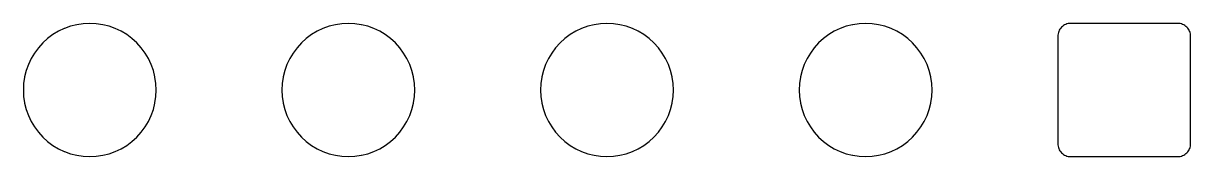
# Model space of a CAD drawing. Header units: metres. Extents: x 102.6 to 173.6, y -131.3 to -53.7.
# Drawn here: x 142.45 to 165.37, y -131.3 to -128.7 of the extents above; entities that cross this region are included whole.
import ezdxf

# ---------------------------------------------------------------- set-up
doc = ezdxf.new("R2010")
doc.units = ezdxf.units.M

msp = doc.modelspace()

# ---------------------------------------------------------------- linework, layer by layer
for points in [[(142.445, -130), (142.445, -130), (142.445, -130), (142.445, -130), (142.445, -130), (142.451, -130.128), (142.451, -130.128), (142.451, -130.128), (142.451, -130.128), (142.451, -130.128), (142.47, -130.254), (142.47, -130.254), (142.47, -130.255), (142.47, -130.255), (142.47, -130.255), (142.501, -130.379), (142.501, -130.379), (142.501, -130.379), (142.501, -130.379), (142.501, -130.379), (142.544, -130.499), (142.544, -130.499), (142.544, -130.499), (142.544, -130.5), (142.544, -130.5), (142.599, -130.615), (142.599, -130.615), (142.599, -130.615), (142.599, -130.615), (142.599, -130.615), (142.665, -130.725), (142.665, -130.725), (142.665, -130.725), (142.665, -130.725), (142.665, -130.725), (142.741, -130.828), (142.741, -130.828), (142.741, -130.828), (142.741, -130.828), (142.741, -130.828), (142.827, -130.923), (142.827, -130.923), (142.827, -130.923), (142.827, -130.923), (142.827, -130.923), (142.922, -131.009), (142.922, -131.009), (142.922, -131.009), (142.922, -131.009), (142.922, -131.009), (143.025, -131.085), (143.025, -131.085), (143.025, -131.085), (143.025, -131.085), (143.025, -131.085), (143.135, -131.151), (143.135, -131.151), (143.135, -131.151), (143.135, -131.151), (143.135, -131.151), (143.25, -131.206), (143.25, -131.206), (143.251, -131.206), (143.251, -131.206), (143.251, -131.206), (143.371, -131.249), (143.371, -131.249), (143.371, -131.249), (143.371, -131.249), (143.371, -131.249), (143.495, -131.28), (143.495, -131.28), (143.495, -131.28), (143.496, -131.28), (143.496, -131.28), (143.622, -131.299), (143.622, -131.299), (143.622, -131.299), (143.622, -131.299), (143.622, -131.299), (143.75, -131.305), (143.75, -131.305), (143.75, -131.305), (143.75, -131.305), (143.75, -131.305), (143.878, -131.299), (143.878, -131.299), (143.878, -131.299), (143.878, -131.299), (143.878, -131.299), (144.004, -131.28), (144.004, -131.28), (144.005, -131.28), (144.005, -131.28), (144.005, -131.28), (144.129, -131.249), (144.129, -131.249), (144.129, -131.249), (144.129, -131.249), (144.129, -131.249), (144.249, -131.206), (144.249, -131.206), (144.249, -131.206), (144.25, -131.206), (144.25, -131.206), (144.365, -131.151), (144.365, -131.151), (144.365, -131.151), (144.365, -131.151), (144.365, -131.151), (144.475, -131.085), (144.475, -131.085), (144.475, -131.085), (144.475, -131.085), (144.475, -131.085), (144.578, -131.009), (144.578, -131.009), (144.578, -131.009), (144.578, -131.009), (144.578, -131.009), (144.673, -130.923), (144.673, -130.923), (144.673, -130.923), (144.673, -130.923), (144.673, -130.923), (144.759, -130.828), (144.759, -130.828), (144.759, -130.828), (144.759, -130.828), (144.759, -130.828), (144.835, -130.725), (144.835, -130.725), (144.835, -130.725), (144.835, -130.725), (144.835, -130.725), (144.901, -130.615), (144.901, -130.615), (144.901, -130.615), (144.901, -130.615), (144.901, -130.615), (144.956, -130.5), (144.956, -130.5), (144.956, -130.499), (144.956, -130.499), (144.956, -130.499), (144.999, -130.379), (144.999, -130.379), (144.999, -130.379), (144.999, -130.379), (144.999, -130.379), (145.03, -130.255), (145.03, -130.255), (145.03, -130.255), (145.03, -130.254), (145.03, -130.254), (145.049, -130.128), (145.049, -130.128), (145.049, -130.128), (145.049, -130.128), (145.049, -130.128), (145.055, -130), (145.055, -130), (145.055, -130), (145.055, -130), (145.055, -130), (145.049, -129.872), (145.049, -129.872), (145.049, -129.872), (145.049, -129.872), (145.049, -129.872), (145.03, -129.746), (145.03, -129.746), (145.03, -129.745), (145.03, -129.745), (145.03, -129.745), (144.999, -129.621), (144.999, -129.621), (144.999, -129.621), (144.999, -129.621), (144.999, -129.621), (144.956, -129.501), (144.956, -129.501), (144.956, -129.501), (144.956, -129.5), (144.956, -129.5), (144.901, -129.385), (144.901, -129.385), (144.901, -129.385), (144.901, -129.385), (144.901, -129.385), (144.835, -129.275), (144.835, -129.275), (144.835, -129.275), (144.835, -129.275), (144.835, -129.275), (144.759, -129.172), (144.759, -129.172), (144.759, -129.172), (144.759, -129.172), (144.759, -129.172), (144.673, -129.077), (144.673, -129.077), (144.673, -129.077), (144.673, -129.077), (144.673, -129.077), (144.578, -128.991), (144.578, -128.991), (144.578, -128.991), (144.578, -128.991), (144.578, -128.991), (144.475, -128.915), (144.475, -128.915), (144.475, -128.915), (144.475, -128.915), (144.475, -128.915), (144.365, -128.849), (144.365, -128.849), (144.365, -128.849), (144.365, -128.849), (144.365, -128.849), (144.25, -128.794), (144.25, -128.794), (144.249, -128.794), (144.249, -128.794), (144.249, -128.794), (144.129, -128.751), (144.129, -128.751), (144.129, -128.751), (144.129, -128.751), (144.129, -128.751), (144.005, -128.72), (144.005, -128.72), (144.005, -128.72), (144.004, -128.72), (144.004, -128.72), (143.878, -128.701), (143.878, -128.701), (143.878, -128.701), (143.878, -128.701), (143.878, -128.701), (143.75, -128.695), (143.75, -128.695), (143.75, -128.695), (143.75, -128.695), (143.75, -128.695), (143.622, -128.701), (143.622, -128.701), (143.622, -128.701), (143.622, -128.701), (143.622, -128.701), (143.496, -128.72), (143.496, -128.72), (143.495, -128.72), (143.495, -128.72), (143.495, -128.72), (143.371, -128.751), (143.371, -128.751), (143.371, -128.751), (143.371, -128.751), (143.371, -128.751), (143.251, -128.794), (143.251, -128.794), (143.251, -128.794), (143.25, -128.794), (143.25, -128.794), (143.135, -128.849), (143.135, -128.849), (143.135, -128.849), (143.135, -128.849), (143.135, -128.849), (143.025, -128.915), (143.025, -128.915), (143.025, -128.915), (143.025, -128.915), (143.025, -128.915), (142.922, -128.991), (142.922, -128.991), (142.922, -128.991), (142.922, -128.991), (142.922, -128.991), (142.827, -129.077), (142.827, -129.077), (142.827, -129.077), (142.827, -129.077), (142.827, -129.077), (142.741, -129.172), (142.741, -129.172), (142.741, -129.172), (142.741, -129.172), (142.741, -129.172), (142.665, -129.275), (142.665, -129.275), (142.665, -129.275), (142.665, -129.275), (142.665, -129.275), (142.599, -129.385), (142.599, -129.385), (142.599, -129.385), (142.599, -129.385), (142.599, -129.385), (142.544, -129.5), (142.544, -129.5), (142.544, -129.501), (142.544, -129.501), (142.544, -129.501), (142.501, -129.621), (142.501, -129.621), (142.501, -129.621), (142.501, -129.621), (142.501, -129.621), (142.47, -129.745), (142.47, -129.745), (142.47, -129.745), (142.47, -129.746), (142.47, -129.746), (142.451, -129.872), (142.451, -129.872), (142.451, -129.872), (142.451, -129.872), (142.451, -129.872), (142.445, -130)], [(150.079, -130.379), (150.079, -130.379), (150.079, -130.379), (150.079, -130.379), (150.079, -130.379), (150.11, -130.255), (150.11, -130.255), (150.11, -130.255), (150.11, -130.254), (150.11, -130.254), (150.129, -130.128), (150.129, -130.128), (150.129, -130.128), (150.129, -130.128), (150.129, -130.128), (150.135, -130), (150.135, -130), (150.135, -130), (150.135, -130), (150.135, -130), (150.129, -129.872), (150.129, -129.872), (150.129, -129.872), (150.129, -129.872), (150.129, -129.872), (150.11, -129.746), (150.11, -129.746), (150.11, -129.745), (150.11, -129.745), (150.11, -129.745), (150.079, -129.621), (150.079, -129.621), (150.079, -129.621), (150.079, -129.621), (150.079, -129.621), (150.036, -129.501), (150.036, -129.501), (150.036, -129.501), (150.036, -129.5), (150.036, -129.5), (149.981, -129.385), (149.981, -129.385), (149.981, -129.385), (149.981, -129.385), (149.981, -129.385), (149.915, -129.275), (149.915, -129.275), (149.915, -129.275), (149.915, -129.275), (149.915, -129.275), (149.839, -129.172), (149.839, -129.172), (149.839, -129.172), (149.839, -129.172), (149.839, -129.172), (149.753, -129.077), (149.753, -129.077), (149.753, -129.077), (149.753, -129.077), (149.753, -129.077), (149.658, -128.991), (149.658, -128.991), (149.658, -128.991), (149.658, -128.991), (149.658, -128.991), (149.555, -128.915), (149.555, -128.915), (149.555, -128.915), (149.555, -128.915), (149.555, -128.915), (149.445, -128.849), (149.445, -128.849), (149.445, -128.849), (149.445, -128.849), (149.445, -128.849), (149.33, -128.794), (149.33, -128.794), (149.329, -128.794), (149.329, -128.794), (149.329, -128.794), (149.209, -128.751), (149.209, -128.751), (149.209, -128.751), (149.209, -128.751), (149.209, -128.751), (149.085, -128.72), (149.085, -128.72), (149.085, -128.72), (149.084, -128.72), (149.084, -128.72), (148.958, -128.701), (148.958, -128.701), (148.958, -128.701), (148.958, -128.701), (148.958, -128.701), (148.83, -128.695), (148.83, -128.695), (148.83, -128.695), (148.83, -128.695), (148.83, -128.695), (148.702, -128.701), (148.702, -128.701), (148.702, -128.701), (148.702, -128.701), (148.702, -128.701), (148.576, -128.72), (148.576, -128.72), (148.575, -128.72), (148.575, -128.72), (148.575, -128.72), (148.451, -128.751), (148.451, -128.751), (148.451, -128.751), (148.451, -128.751), (148.451, -128.751), (148.331, -128.794), (148.331, -128.794), (148.331, -128.794), (148.33, -128.794), (148.33, -128.794), (148.215, -128.849), (148.215, -128.849), (148.215, -128.849), (148.215, -128.849), (148.215, -128.849), (148.105, -128.915), (148.105, -128.915), (148.105, -128.915), (148.105, -128.915), (148.105, -128.915), (148.002, -128.991), (148.002, -128.991), (148.002, -128.991), (148.002, -128.991), (148.002, -128.991), (147.907, -129.077), (147.907, -129.077), (147.907, -129.077), (147.907, -129.077), (147.907, -129.077), (147.821, -129.172), (147.821, -129.172), (147.821, -129.172), (147.821, -129.172), (147.821, -129.172), (147.745, -129.275), (147.745, -129.275), (147.745, -129.275), (147.745, -129.275), (147.745, -129.275), (147.679, -129.385), (147.679, -129.385), (147.679, -129.385), (147.679, -129.385), (147.679, -129.385), (147.624, -129.5), (147.624, -129.5), (147.624, -129.501), (147.624, -129.501), (147.624, -129.501), (147.581, -129.621), (147.581, -129.621), (147.581, -129.621), (147.581, -129.621), (147.581, -129.621), (147.55, -129.745), (147.55, -129.745), (147.55, -129.745), (147.55, -129.746), (147.55, -129.746), (147.531, -129.872), (147.531, -129.872), (147.531, -129.872), (147.531, -129.872), (147.531, -129.872), (147.525, -130), (147.525, -130), (147.525, -130), (147.525, -130), (147.525, -130), (147.531, -130.128), (147.531, -130.128), (147.531, -130.128), (147.531, -130.128), (147.531, -130.128), (147.55, -130.254), (147.55, -130.254), (147.55, -130.255), (147.55, -130.255), (147.55, -130.255), (147.581, -130.379), (147.581, -130.379), (147.581, -130.379), (147.581, -130.379), (147.581, -130.379), (147.624, -130.499), (147.624, -130.499), (147.624, -130.499), (147.624, -130.5), (147.624, -130.5), (147.679, -130.615), (147.679, -130.615), (147.679, -130.615), (147.679, -130.615), (147.679, -130.615), (147.745, -130.725), (147.745, -130.725), (147.745, -130.725), (147.745, -130.725), (147.745, -130.725), (147.821, -130.828), (147.821, -130.828), (147.821, -130.828), (147.821, -130.828), (147.821, -130.828), (147.907, -130.923), (147.907, -130.923), (147.907, -130.923), (147.907, -130.923), (147.907, -130.923), (148.002, -131.009), (148.002, -131.009), (148.002, -131.009), (148.002, -131.009), (148.002, -131.009), (148.105, -131.085), (148.105, -131.085), (148.105, -131.085), (148.105, -131.085), (148.105, -131.085), (148.215, -131.151), (148.215, -131.151), (148.215, -131.151), (148.215, -131.151), (148.215, -131.151), (148.33, -131.206), (148.33, -131.206), (148.331, -131.206), (148.331, -131.206), (148.331, -131.206), (148.451, -131.249), (148.451, -131.249), (148.451, -131.249), (148.451, -131.249), (148.451, -131.249), (148.575, -131.28), (148.575, -131.28), (148.575, -131.28), (148.576, -131.28), (148.576, -131.28), (148.702, -131.299), (148.702, -131.299), (148.702, -131.299), (148.702, -131.299), (148.702, -131.299), (148.83, -131.305), (148.83, -131.305), (148.83, -131.305), (148.83, -131.305), (148.83, -131.305), (148.958, -131.299), (148.958, -131.299), (148.958, -131.299), (148.958, -131.299), (148.958, -131.299), (149.084, -131.28), (149.084, -131.28), (149.085, -131.28), (149.085, -131.28), (149.085, -131.28), (149.209, -131.249), (149.209, -131.249), (149.209, -131.249), (149.209, -131.249), (149.209, -131.249), (149.329, -131.206), (149.329, -131.206), (149.329, -131.206), (149.33, -131.206), (149.33, -131.206), (149.445, -131.151), (149.445, -131.151), (149.445, -131.151), (149.445, -131.151), (149.445, -131.151), (149.555, -131.085), (149.555, -131.085), (149.555, -131.085), (149.555, -131.085), (149.555, -131.085), (149.658, -131.009), (149.658, -131.009), (149.658, -131.009), (149.658, -131.009), (149.658, -131.009), (149.753, -130.923), (149.753, -130.923), (149.753, -130.923), (149.753, -130.923), (149.753, -130.923), (149.839, -130.828), (149.839, -130.828), (149.839, -130.828), (149.839, -130.828), (149.839, -130.828), (149.915, -130.725), (149.915, -130.725), (149.915, -130.725), (149.915, -130.725), (149.915, -130.725), (149.981, -130.615), (149.981, -130.615), (149.981, -130.615), (149.981, -130.615), (149.981, -130.615), (150.036, -130.5), (150.036, -130.5), (150.036, -130.499), (150.036, -130.499), (150.036, -130.499), (150.079, -130.379)], [(155.159, -130.379), (155.159, -130.379), (155.159, -130.379), (155.159, -130.379), (155.159, -130.379), (155.19, -130.255), (155.19, -130.255), (155.19, -130.255), (155.19, -130.254), (155.19, -130.254), (155.209, -130.128), (155.209, -130.128), (155.209, -130.128), (155.209, -130.128), (155.209, -130.128), (155.215, -130), (155.215, -130), (155.215, -130), (155.215, -130), (155.215, -130), (155.209, -129.872), (155.209, -129.872), (155.209, -129.872), (155.209, -129.872), (155.209, -129.872), (155.19, -129.746), (155.19, -129.746), (155.19, -129.745), (155.19, -129.745), (155.19, -129.745), (155.159, -129.621), (155.159, -129.621), (155.159, -129.621), (155.159, -129.621), (155.159, -129.621), (155.116, -129.501), (155.116, -129.501), (155.116, -129.501), (155.116, -129.5), (155.116, -129.5), (155.061, -129.385), (155.061, -129.385), (155.061, -129.385), (155.061, -129.385), (155.061, -129.385), (154.995, -129.275), (154.995, -129.275), (154.995, -129.275), (154.995, -129.275), (154.995, -129.275), (154.919, -129.172), (154.919, -129.172), (154.919, -129.172), (154.919, -129.172), (154.919, -129.172), (154.833, -129.077), (154.833, -129.077), (154.833, -129.077), (154.833, -129.077), (154.833, -129.077), (154.738, -128.991), (154.738, -128.991), (154.738, -128.991), (154.738, -128.991), (154.738, -128.991), (154.635, -128.915), (154.635, -128.915), (154.635, -128.915), (154.635, -128.915), (154.635, -128.915), (154.525, -128.849), (154.525, -128.849), (154.525, -128.849), (154.525, -128.849), (154.525, -128.849), (154.41, -128.794), (154.41, -128.794), (154.409, -128.794), (154.409, -128.794), (154.409, -128.794), (154.289, -128.751), (154.289, -128.751), (154.289, -128.751), (154.289, -128.751), (154.289, -128.751), (154.165, -128.72), (154.165, -128.72), (154.165, -128.72), (154.164, -128.72), (154.164, -128.72), (154.038, -128.701), (154.038, -128.701), (154.038, -128.701), (154.038, -128.701), (154.038, -128.701), (153.91, -128.695), (153.91, -128.695), (153.91, -128.695), (153.91, -128.695), (153.91, -128.695), (153.782, -128.701), (153.782, -128.701), (153.782, -128.701), (153.782, -128.701), (153.782, -128.701), (153.656, -128.72), (153.656, -128.72), (153.655, -128.72), (153.655, -128.72), (153.655, -128.72), (153.531, -128.751), (153.531, -128.751), (153.531, -128.751), (153.531, -128.751), (153.531, -128.751), (153.411, -128.794), (153.411, -128.794), (153.411, -128.794), (153.41, -128.794), (153.41, -128.794), (153.295, -128.849), (153.295, -128.849), (153.295, -128.849), (153.295, -128.849), (153.295, -128.849), (153.185, -128.915), (153.185, -128.915), (153.185, -128.915), (153.185, -128.915), (153.185, -128.915), (153.082, -128.991), (153.082, -128.991), (153.082, -128.991), (153.082, -128.991), (153.082, -128.991), (152.987, -129.077), (152.987, -129.077), (152.987, -129.077), (152.987, -129.077), (152.987, -129.077), (152.901, -129.172), (152.901, -129.172), (152.901, -129.172), (152.901, -129.172), (152.901, -129.172), (152.825, -129.275), (152.825, -129.275), (152.825, -129.275), (152.825, -129.275), (152.825, -129.275), (152.759, -129.385), (152.759, -129.385), (152.759, -129.385), (152.759, -129.385), (152.759, -129.385), (152.704, -129.5), (152.704, -129.5), (152.704, -129.501), (152.704, -129.501), (152.704, -129.501), (152.661, -129.621), (152.661, -129.621), (152.661, -129.621), (152.661, -129.621), (152.661, -129.621), (152.63, -129.745), (152.63, -129.745), (152.63, -129.745), (152.63, -129.746), (152.63, -129.746), (152.611, -129.872), (152.611, -129.872), (152.611, -129.872), (152.611, -129.872), (152.611, -129.872), (152.605, -130), (152.605, -130), (152.605, -130), (152.605, -130), (152.605, -130), (152.611, -130.128), (152.611, -130.128), (152.611, -130.128), (152.611, -130.128), (152.611, -130.128), (152.63, -130.254), (152.63, -130.254), (152.63, -130.255), (152.63, -130.255), (152.63, -130.255), (152.661, -130.379), (152.661, -130.379), (152.661, -130.379), (152.661, -130.379), (152.661, -130.379), (152.704, -130.499), (152.704, -130.499), (152.704, -130.499), (152.704, -130.5), (152.704, -130.5), (152.759, -130.615), (152.759, -130.615), (152.759, -130.615), (152.759, -130.615), (152.759, -130.615), (152.825, -130.725), (152.825, -130.725), (152.825, -130.725), (152.825, -130.725), (152.825, -130.725), (152.901, -130.828), (152.901, -130.828), (152.901, -130.828), (152.901, -130.828), (152.901, -130.828), (152.987, -130.923), (152.987, -130.923), (152.987, -130.923), (152.987, -130.923), (152.987, -130.923), (153.082, -131.009), (153.082, -131.009), (153.082, -131.009), (153.082, -131.009), (153.082, -131.009), (153.185, -131.085), (153.185, -131.085), (153.185, -131.085), (153.185, -131.085), (153.185, -131.085), (153.295, -131.151), (153.295, -131.151), (153.295, -131.151), (153.295, -131.151), (153.295, -131.151), (153.41, -131.206), (153.41, -131.206), (153.411, -131.206), (153.411, -131.206), (153.411, -131.206), (153.531, -131.249), (153.531, -131.249), (153.531, -131.249), (153.531, -131.249), (153.531, -131.249), (153.655, -131.28), (153.655, -131.28), (153.655, -131.28), (153.656, -131.28), (153.656, -131.28), (153.782, -131.299), (153.782, -131.299), (153.782, -131.299), (153.782, -131.299), (153.782, -131.299), (153.91, -131.305), (153.91, -131.305), (153.91, -131.305), (153.91, -131.305), (153.91, -131.305), (154.038, -131.299), (154.038, -131.299), (154.038, -131.299), (154.038, -131.299), (154.038, -131.299), (154.164, -131.28), (154.164, -131.28), (154.165, -131.28), (154.165, -131.28), (154.165, -131.28), (154.289, -131.249), (154.289, -131.249), (154.289, -131.249), (154.289, -131.249), (154.289, -131.249), (154.409, -131.206), (154.409, -131.206), (154.409, -131.206), (154.41, -131.206), (154.41, -131.206), (154.525, -131.151), (154.525, -131.151), (154.525, -131.151), (154.525, -131.151), (154.525, -131.151), (154.635, -131.085), (154.635, -131.085), (154.635, -131.085), (154.635, -131.085), (154.635, -131.085), (154.738, -131.009), (154.738, -131.009), (154.738, -131.009), (154.738, -131.009), (154.738, -131.009), (154.833, -130.923), (154.833, -130.923), (154.833, -130.923), (154.833, -130.923), (154.833, -130.923), (154.919, -130.828), (154.919, -130.828), (154.919, -130.828), (154.919, -130.828), (154.919, -130.828), (154.995, -130.725), (154.995, -130.725), (154.995, -130.725), (154.995, -130.725), (154.995, -130.725), (155.061, -130.615), (155.061, -130.615), (155.061, -130.615), (155.061, -130.615), (155.061, -130.615), (155.116, -130.5), (155.116, -130.5), (155.116, -130.499), (155.116, -130.499), (155.116, -130.499), (155.159, -130.379)], [(160.239, -130.379), (160.239, -130.379), (160.239, -130.379), (160.239, -130.379), (160.239, -130.379), (160.27, -130.255), (160.27, -130.255), (160.27, -130.255), (160.27, -130.254), (160.27, -130.254), (160.289, -130.128), (160.289, -130.128), (160.289, -130.128), (160.289, -130.128), (160.289, -130.128), (160.295, -130), (160.295, -130), (160.295, -130), (160.295, -130), (160.295, -130), (160.289, -129.872), (160.289, -129.872), (160.289, -129.872), (160.289, -129.872), (160.289, -129.872), (160.27, -129.746), (160.27, -129.746), (160.27, -129.745), (160.27, -129.745), (160.27, -129.745), (160.239, -129.621), (160.239, -129.621), (160.239, -129.621), (160.239, -129.621), (160.239, -129.621), (160.196, -129.501), (160.196, -129.501), (160.196, -129.501), (160.196, -129.5), (160.196, -129.5), (160.141, -129.385), (160.141, -129.385), (160.141, -129.385), (160.141, -129.385), (160.141, -129.385), (160.075, -129.275), (160.075, -129.275), (160.075, -129.275), (160.075, -129.275), (160.075, -129.275), (159.999, -129.172), (159.999, -129.172), (159.999, -129.172), (159.999, -129.172), (159.999, -129.172), (159.913, -129.077), (159.913, -129.077), (159.913, -129.077), (159.913, -129.077), (159.913, -129.077), (159.818, -128.991), (159.818, -128.991), (159.818, -128.991), (159.818, -128.991), (159.818, -128.991), (159.715, -128.915), (159.715, -128.915), (159.715, -128.915), (159.715, -128.915), (159.715, -128.915), (159.605, -128.849), (159.605, -128.849), (159.605, -128.849), (159.605, -128.849), (159.605, -128.849), (159.49, -128.794), (159.49, -128.794), (159.489, -128.794), (159.489, -128.794), (159.489, -128.794), (159.369, -128.751), (159.369, -128.751), (159.369, -128.751), (159.369, -128.751), (159.369, -128.751), (159.245, -128.72), (159.245, -128.72), (159.245, -128.72), (159.244, -128.72), (159.244, -128.72), (159.118, -128.701), (159.118, -128.701), (159.118, -128.701), (159.118, -128.701), (159.118, -128.701), (158.99, -128.695), (158.99, -128.695), (158.99, -128.695), (158.99, -128.695), (158.99, -128.695), (158.862, -128.701), (158.862, -128.701), (158.862, -128.701), (158.862, -128.701), (158.862, -128.701), (158.736, -128.72), (158.736, -128.72), (158.735, -128.72), (158.735, -128.72), (158.735, -128.72), (158.611, -128.751), (158.611, -128.751), (158.611, -128.751), (158.611, -128.751), (158.611, -128.751), (158.491, -128.794), (158.491, -128.794), (158.491, -128.794), (158.49, -128.794), (158.49, -128.794), (158.375, -128.849), (158.375, -128.849), (158.375, -128.849), (158.375, -128.849), (158.375, -128.849), (158.265, -128.915), (158.265, -128.915), (158.265, -128.915), (158.265, -128.915), (158.265, -128.915), (158.162, -128.991), (158.162, -128.991), (158.162, -128.991), (158.162, -128.991), (158.162, -128.991), (158.067, -129.077), (158.067, -129.077), (158.067, -129.077), (158.067, -129.077), (158.067, -129.077), (157.981, -129.172), (157.981, -129.172), (157.981, -129.172), (157.981, -129.172), (157.981, -129.172), (157.905, -129.275), (157.905, -129.275), (157.905, -129.275), (157.905, -129.275), (157.905, -129.275), (157.839, -129.385), (157.839, -129.385), (157.839, -129.385), (157.839, -129.385), (157.839, -129.385), (157.784, -129.5), (157.784, -129.5), (157.784, -129.501), (157.784, -129.501), (157.784, -129.501), (157.741, -129.621), (157.741, -129.621), (157.741, -129.621), (157.741, -129.621), (157.741, -129.621), (157.71, -129.745), (157.71, -129.745), (157.71, -129.745), (157.71, -129.746), (157.71, -129.746), (157.691, -129.872), (157.691, -129.872), (157.691, -129.872), (157.691, -129.872), (157.691, -129.872), (157.685, -130), (157.685, -130), (157.685, -130), (157.685, -130), (157.685, -130), (157.691, -130.128), (157.691, -130.128), (157.691, -130.128), (157.691, -130.128), (157.691, -130.128), (157.71, -130.254), (157.71, -130.254), (157.71, -130.255), (157.71, -130.255), (157.71, -130.255), (157.741, -130.379), (157.741, -130.379), (157.741, -130.379), (157.741, -130.379), (157.741, -130.379), (157.784, -130.499), (157.784, -130.499), (157.784, -130.499), (157.784, -130.5), (157.784, -130.5), (157.839, -130.615), (157.839, -130.615), (157.839, -130.615), (157.839, -130.615), (157.839, -130.615), (157.905, -130.725), (157.905, -130.725), (157.905, -130.725), (157.905, -130.725), (157.905, -130.725), (157.981, -130.828), (157.981, -130.828), (157.981, -130.828), (157.981, -130.828), (157.981, -130.828), (158.067, -130.923), (158.067, -130.923), (158.067, -130.923), (158.067, -130.923), (158.067, -130.923), (158.162, -131.009), (158.162, -131.009), (158.162, -131.009), (158.162, -131.009), (158.162, -131.009), (158.265, -131.085), (158.265, -131.085), (158.265, -131.085), (158.265, -131.085), (158.265, -131.085), (158.375, -131.151), (158.375, -131.151), (158.375, -131.151), (158.375, -131.151), (158.375, -131.151), (158.49, -131.206), (158.49, -131.206), (158.491, -131.206), (158.491, -131.206), (158.491, -131.206), (158.611, -131.249), (158.611, -131.249), (158.611, -131.249), (158.611, -131.249), (158.611, -131.249), (158.735, -131.28), (158.735, -131.28), (158.735, -131.28), (158.736, -131.28), (158.736, -131.28), (158.862, -131.299), (158.862, -131.299), (158.862, -131.299), (158.862, -131.299), (158.862, -131.299), (158.99, -131.305), (158.99, -131.305), (158.99, -131.305), (158.99, -131.305), (158.99, -131.305), (159.118, -131.299), (159.118, -131.299), (159.118, -131.299), (159.118, -131.299), (159.118, -131.299), (159.244, -131.28), (159.244, -131.28), (159.245, -131.28), (159.245, -131.28), (159.245, -131.28), (159.369, -131.249), (159.369, -131.249), (159.369, -131.249), (159.369, -131.249), (159.369, -131.249), (159.489, -131.206), (159.489, -131.206), (159.489, -131.206), (159.49, -131.206), (159.49, -131.206), (159.605, -131.151), (159.605, -131.151), (159.605, -131.151), (159.605, -131.151), (159.605, -131.151), (159.715, -131.085), (159.715, -131.085), (159.715, -131.085), (159.715, -131.085), (159.715, -131.085), (159.818, -131.009), (159.818, -131.009), (159.818, -131.009), (159.818, -131.009), (159.818, -131.009), (159.913, -130.923), (159.913, -130.923), (159.913, -130.923), (159.913, -130.923), (159.913, -130.923), (159.999, -130.828), (159.999, -130.828), (159.999, -130.828), (159.999, -130.828), (159.999, -130.828), (160.075, -130.725), (160.075, -130.725), (160.075, -130.725), (160.075, -130.725), (160.075, -130.725), (160.141, -130.615), (160.141, -130.615), (160.141, -130.615), (160.141, -130.615), (160.141, -130.615), (160.196, -130.5), (160.196, -130.5), (160.196, -130.499), (160.196, -130.499), (160.196, -130.499), (160.239, -130.379)], [(165.375, -128.95), (165.375, -128.95), (165.375, -128.95), (165.374, -128.925), (165.374, -128.925), (165.374, -128.925), (165.374, -128.925), (165.374, -128.925), (165.37, -128.9), (165.37, -128.9), (165.37, -128.9), (165.37, -128.9), (165.37, -128.9), (165.364, -128.876), (165.364, -128.876), (165.364, -128.876), (165.364, -128.876), (165.364, -128.876), (165.356, -128.853), (165.356, -128.853), (165.356, -128.852), (165.356, -128.852), (165.355, -128.852), (165.345, -128.83), (165.345, -128.83), (165.345, -128.83), (165.345, -128.83), (165.345, -128.83), (165.332, -128.809), (165.332, -128.808), (165.332, -128.808), (165.332, -128.808), (165.332, -128.808), (165.317, -128.788), (165.317, -128.788), (165.317, -128.788), (165.317, -128.788), (165.317, -128.788), (165.3, -128.77), (165.3, -128.77), (165.3, -128.77), (165.3, -128.77), (165.3, -128.77), (165.282, -128.753), (165.282, -128.753), (165.282, -128.753), (165.282, -128.753), (165.282, -128.753), (165.262, -128.738), (165.262, -128.738), (165.262, -128.738), (165.262, -128.738), (165.261, -128.738), (165.24, -128.725), (165.24, -128.725), (165.24, -128.725), (165.24, -128.725), (165.24, -128.725), (165.218, -128.715), (165.218, -128.714), (165.218, -128.714), (165.217, -128.714), (165.217, -128.714), (165.194, -128.706), (165.194, -128.706), (165.194, -128.706), (165.194, -128.706), (165.194, -128.706), (165.17, -128.7), (165.17, -128.7), (165.17, -128.7), (165.17, -128.7), (165.17, -128.7), (165.145, -128.696), (165.145, -128.696), (165.145, -128.696), (165.145, -128.696), (165.145, -128.696), (165.12, -128.695), (165.12, -128.695), (165.12, -128.695), (163.02, -128.695), (163.02, -128.695), (163.02, -128.695), (162.995, -128.696), (162.995, -128.696), (162.995, -128.696), (162.995, -128.696), (162.995, -128.696), (162.97, -128.7), (162.97, -128.7), (162.97, -128.7), (162.97, -128.7), (162.97, -128.7), (162.946, -128.706), (162.946, -128.706), (162.946, -128.706), (162.946, -128.706), (162.946, -128.706), (162.923, -128.714), (162.923, -128.714), (162.922, -128.714), (162.922, -128.714), (162.922, -128.715), (162.9, -128.725), (162.9, -128.725), (162.9, -128.725), (162.9, -128.725), (162.9, -128.725), (162.879, -128.738), (162.878, -128.738), (162.878, -128.738), (162.878, -128.738), (162.878, -128.738), (162.858, -128.753), (162.858, -128.753), (162.858, -128.753), (162.858, -128.753), (162.858, -128.753), (162.84, -128.77), (162.84, -128.77), (162.84, -128.77), (162.84, -128.77), (162.84, -128.77), (162.823, -128.788), (162.823, -128.788), (162.823, -128.788), (162.823, -128.788), (162.823, -128.788), (162.808, -128.808), (162.808, -128.808), (162.808, -128.808), (162.808, -128.808), (162.808, -128.809), (162.795, -128.83), (162.795, -128.83), (162.795, -128.83), (162.795, -128.83), (162.795, -128.83), (162.785, -128.852), (162.784, -128.852), (162.784, -128.852), (162.784, -128.853), (162.784, -128.853), (162.776, -128.876), (162.776, -128.876), (162.776, -128.876), (162.776, -128.876), (162.776, -128.876), (162.77, -128.9), (162.77, -128.9), (162.77, -128.9), (162.77, -128.9), (162.77, -128.9), (162.766, -128.925), (162.766, -128.925), (162.766, -128.925), (162.766, -128.925), (162.766, -128.925), (162.765, -128.95), (162.765, -128.95), (162.765, -128.95), (162.765, -131.05), (162.765, -131.05), (162.765, -131.05), (162.766, -131.075), (162.766, -131.075), (162.766, -131.075), (162.766, -131.075), (162.766, -131.075), (162.77, -131.1), (162.77, -131.1), (162.77, -131.1), (162.77, -131.1), (162.77, -131.1), (162.776, -131.124), (162.776, -131.124), (162.776, -131.124), (162.776, -131.124), (162.776, -131.124), (162.784, -131.147), (162.784, -131.147), (162.784, -131.148), (162.784, -131.148), (162.785, -131.148), (162.795, -131.17), (162.795, -131.17), (162.795, -131.17), (162.795, -131.17), (162.795, -131.17), (162.808, -131.191), (162.808, -131.192), (162.808, -131.192), (162.808, -131.192), (162.808, -131.192), (162.823, -131.212), (162.823, -131.212), (162.823, -131.212), (162.823, -131.212), (162.823, -131.212), (162.84, -131.23), (162.84, -131.23), (162.84, -131.23), (162.84, -131.23), (162.84, -131.23), (162.858, -131.247), (162.858, -131.247), (162.858, -131.247), (162.858, -131.247), (162.858, -131.247), (162.878, -131.262), (162.878, -131.262), (162.878, -131.262), (162.878, -131.262), (162.879, -131.262), (162.9, -131.275), (162.9, -131.275), (162.9, -131.275), (162.9, -131.275), (162.9, -131.275), (162.922, -131.285), (162.922, -131.286), (162.922, -131.286), (162.923, -131.286), (162.923, -131.286), (162.946, -131.294), (162.946, -131.294), (162.946, -131.294), (162.946, -131.294), (162.946, -131.294), (162.97, -131.3), (162.97, -131.3), (162.97, -131.3), (162.97, -131.3), (162.97, -131.3), (162.995, -131.304), (162.995, -131.304), (162.995, -131.304), (162.995, -131.304), (162.995, -131.304), (163.02, -131.305), (163.02, -131.305), (163.02, -131.305), (165.12, -131.305), (165.12, -131.305), (165.12, -131.305), (165.145, -131.304), (165.145, -131.304), (165.145, -131.304), (165.145, -131.304), (165.145, -131.304), (165.17, -131.3), (165.17, -131.3), (165.17, -131.3), (165.17, -131.3), (165.17, -131.3), (165.194, -131.294), (165.194, -131.294), (165.194, -131.294), (165.194, -131.294), (165.194, -131.294), (165.217, -131.286), (165.217, -131.286), (165.218, -131.286), (165.218, -131.286), (165.218, -131.285), (165.24, -131.275), (165.24, -131.275), (165.24, -131.275), (165.24, -131.275), (165.24, -131.275), (165.261, -131.262), (165.262, -131.262), (165.262, -131.262), (165.262, -131.262), (165.262, -131.262), (165.282, -131.247), (165.282, -131.247), (165.282, -131.247), (165.282, -131.247), (165.282, -131.247), (165.3, -131.23), (165.3, -131.23), (165.3, -131.23), (165.3, -131.23), (165.3, -131.23), (165.317, -131.212), (165.317, -131.212), (165.317, -131.212), (165.317, -131.212), (165.317, -131.212), (165.332, -131.192), (165.332, -131.192), (165.332, -131.192), (165.332, -131.192), (165.332, -131.191), (165.345, -131.17), (165.345, -131.17), (165.345, -131.17), (165.345, -131.17), (165.345, -131.17), (165.355, -131.148), (165.356, -131.148), (165.356, -131.148), (165.356, -131.147), (165.356, -131.147), (165.364, -131.124), (165.364, -131.124), (165.364, -131.124), (165.364, -131.124), (165.364, -131.124), (165.37, -131.1), (165.37, -131.1), (165.37, -131.1), (165.37, -131.1), (165.37, -131.1), (165.374, -131.075), (165.374, -131.075), (165.374, -131.075), (165.374, -131.075), (165.374, -131.075), (165.375, -131.05), (165.375, -131.05), (165.375, -131.05), (165.375, -128.95)]]:
    msp.add_lwpolyline(points)

doc.saveas('drawing.dxf')
